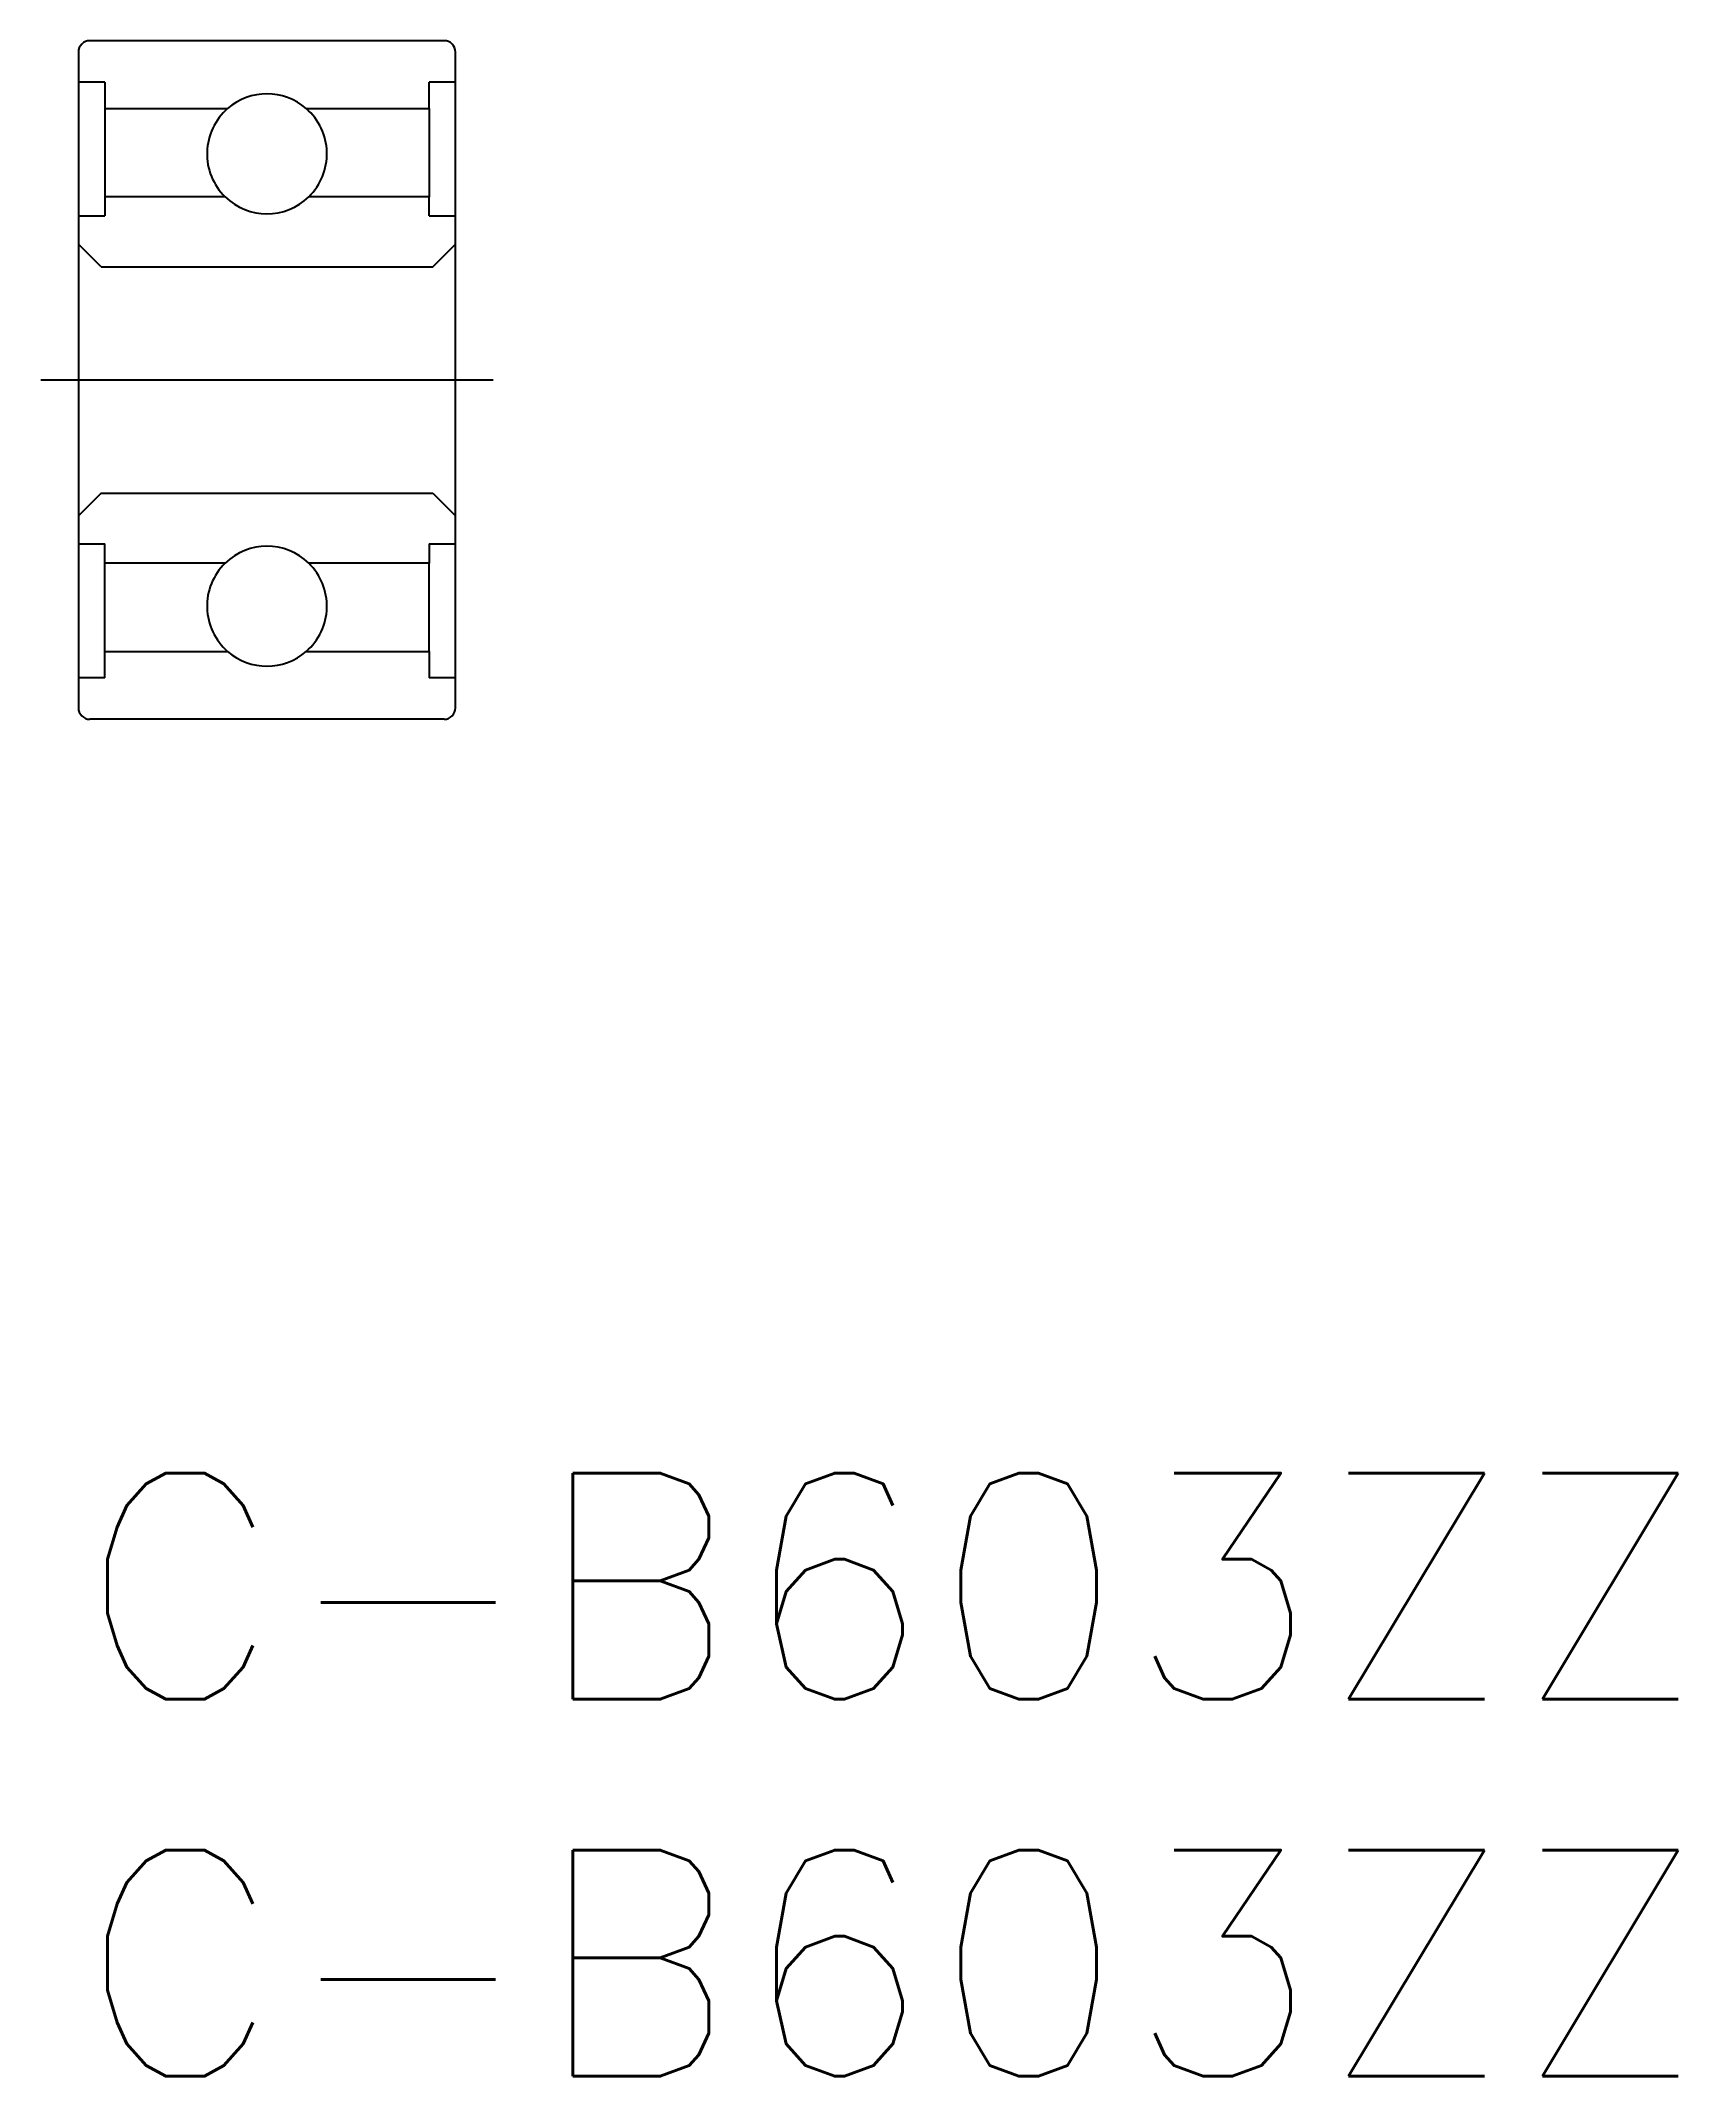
# Model space of a CAD drawing. Extents: x -0.5 to 21.2, y -8 to 19.
import ezdxf

# ---------------------------------------------------------------- set-up
doc = ezdxf.new("R2010")
doc.units = 0
doc.header["$LTSCALE"] = 0.5
doc.linetypes.add('CENTER', pattern=[50.8, 31.75, -6.35, 6.35, -6.35])
for name, color, linetype in [('MSM_CENTER', 1, 'CENTER'), ('MSM_CONTINUOUS', 7, 'CONTINUOUS'), ('MSM_PART_NUMBER', 7, 'CONTINUOUS')]:
    doc.layers.add(name, color=color, linetype=linetype)
doc.styles.get("Standard").update_dxf_attribs({"font": 'txt.shx', "height": 1, "bigfont": 'bigfont.shx'})

# ---------------------------------------------------------------- blocks, each defined once
blk = doc.blocks.new('*U7')
at = {"layer": 'MSM_PART_NUMBER'}
blk.add_text('C-B603ZZ', height=3, dxfattribs=at).set_placement((0, -3))
blk = doc.blocks.new('*U8')
at = {"layer": 'MSM_PART_NUMBER'}
blk.add_text('C-B603ZZ', height=3, dxfattribs=at).set_placement((0, -8))

msp = doc.modelspace()

# ---------------------------------------------------------------- linework, layer by layer
at = {"layer": 'MSM_CENTER'}
msp.add_line((-0.5, 14.5), (5.5, 14.5), dxfattribs=at)
at = {"layer": 'MSM_CONTINUOUS'}
for p, q in [((4.85, 19), (0.15, 19)), ((0, 18.85), (0, 10.15)), ((5, 10.15), (5, 18.85)), ((0.35, 18.45), (0, 18.45)), ((0.35, 18.45), (0.35, 18.1)), ((4.65, 18.1), (4.65, 18.45)), ((5, 18.45), (4.65, 18.45)), ((0.35, 18.1), (0.35, 16.93)), ((0.35, 18.1), (1.978, 18.1)), ((3.022, 18.1), (4.65, 18.1)), ((4.65, 18.1), (4.65, 16.93)), ((1.946, 16.93), (0.35, 16.93)), ((0.35, 16.93), (0.35, 16.675)), ((4.65, 16.93), (3.054, 16.93)), ((4.65, 16.675), (4.65, 16.93)), ((0, 16.675), (0.35, 16.675)), ((4.65, 16.675), (5, 16.675)), ((0.3, 16), (0, 16.3)), ((4.7, 16), (5, 16.3)), ((0.3, 16), (4.7, 16)), ((0.3, 13), (0, 12.7)), ((0.3, 13), (4.7, 13)), ((4.7, 13), (5, 12.7)), ((0, 12.325), (0.35, 12.325)), ((0.35, 12.07), (0.35, 12.325)), ((4.65, 12.325), (4.65, 12.07)), ((4.65, 12.325), (5, 12.325)), ((1.946, 12.07), (0.35, 12.07)), ((0.35, 10.9), (0.35, 12.07)), ((4.65, 12.07), (3.054, 12.07)), ((4.65, 10.9), (4.65, 12.07)), ((0.35, 10.55), (0.35, 10.9)), ((0.35, 10.9), (1.978, 10.9)), ((3.022, 10.9), (4.65, 10.9)), ((4.65, 10.9), (4.65, 10.55)), ((0.35, 10.55), (0, 10.55)), ((5, 10.55), (4.65, 10.55)), ((4.85, 10), (0.15, 10))]:
    msp.add_line(p, q, dxfattribs=at)
for centre, radius, start, end in [((0.15, 18.85), 0.15, 90, 180), ((4.85, 18.85), 0.15, 0, 90), ((2.5, 17.5), 0.795, 130.9994, 225.8058), ((2.5, 17.5), 0.795, 49.0006, 130.9994), ((2.5, 17.5), 0.795, 314.1942, 49.0006), ((2.5, 17.5), 0.795, 225.8058, 314.1942), ((2.5, 11.5), 0.795, 45.8058, 134.1942), ((2.5, 11.5), 0.795, 134.1942, 229.0006), ((2.5, 11.5), 0.795, 310.9994, 45.8058), ((2.5, 11.5), 0.795, 229.0006, 310.9994), ((0.15, 10.15), 0.15, 180, 270), ((4.85, 10.15), 0.15, 270, 0)]:
    msp.add_arc(centre, radius, start, end, dxfattribs=at)

# ---------------------------------------------------------------- block references
for name in ['*U7', '*U8']:
    msp.add_blockref(name, (0, 0), dxfattribs=at)

doc.saveas('drawing.dxf')
